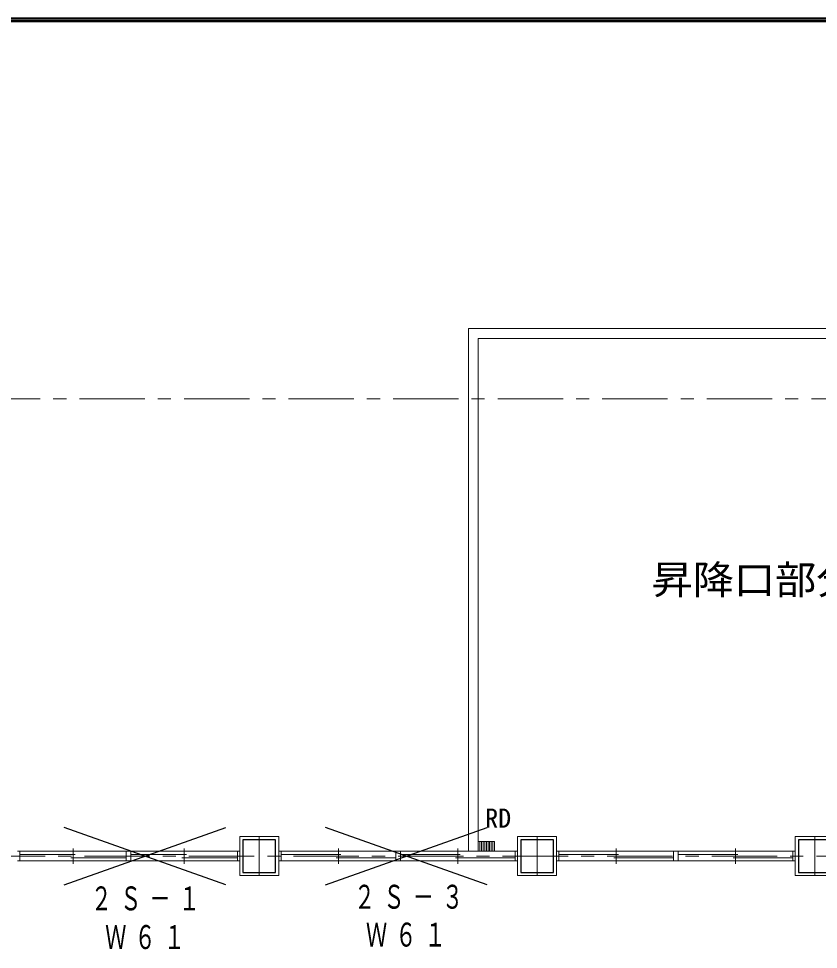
# Model space of a CAD drawing. Units: millimetres at full size, sheet at 1:200; details may follow other scales. Extents: x -55340 to 55340, y -38040 to 38040.
# Drawn here: x -26591 to -14353, y 23792 to 38040 of the extents above; entities that cross this region are included whole.
import ezdxf
from ezdxf.enums import TextEntityAlignment as Align

# ---------------------------------------------------------------- set-up
doc = ezdxf.new("R2010")
doc.units = ezdxf.units.MM
doc.header["$LTSCALE"] = 200
doc.linetypes.add('CHAIN1', pattern=[8, 5, -1, 1, -1])
for name, color, linetype, lineweight in [('0-0_補助線', 4, 'Continuous', 9), ('0-1_通り芯', 3, 'Continuous', 18), ('0-4_仕上', 7, 'Continuous', 18), ('0-5_建具(ｻｯｼ)', 3, 'Continuous', 18), ('0-B_文字', 4, 'Continuous', 9), ('2-0_補助線', 2, 'Continuous', 25), ('2-2_躯体', 2, 'Continuous', 25), ('F-0_F-0ﾚｲﾔ', 5, 'Continuous', 50)]:
    doc.layers.add(name, color=color, linetype=linetype, lineweight=lineweight)
doc.layers.add('0-D_予備', color=2, linetype='Continuous')
doc.styles.add('ＭＳ ゴシック', font='')
doc.styles.get('ＭＳ ゴシック').set_extended_font_data('MS Gothic')

msp = doc.modelspace()

# ---------------------------------------------------------------- linework, layer by layer
at = {"layer": '0-0_補助線'}
for p, q in [((-19558.1, 33145.9), (-9258.1, 33145.9)), ((-19558.1, 25295.9), (-19558.1, 33145.9))]:
    msp.add_line(p, q, dxfattribs=at)
at = {"layer": '0-0_補助線', "color": 3, "lineweight": 18}
for p, q in [((-23208.1, 24920.9), (-23208.1, 25520.9)), ((-23208.1, 25520.9), (-22608.1, 25520.9)), ((-22608.1, 25520.9), (-22608.1, 24920.9)), ((-18958.1, 24920.9), (-18958.1, 25520.9)), ((-14708.1, 24920.9), (-14708.1, 25520.9)), ((-14708.1, 25520.9), (-14108.1, 25520.9)), ((-26573.1, 25295.9), (-26608.1, 25295.9)), ((-26573.1, 25145.9), (-26573.1, 25295.9)), ((-26573.1, 25246.6), (-25723.1, 25246.6)), ((-25758.1, 25103), (-25758.1, 25338.7)), ((-24873.1, 25145.9), (-24873.1, 25295.9)), ((-24873.1, 25246.6), (-24023.1, 25246.6)), ((-24058.1, 25103), (-24058.1, 25338.7)), ((-22573.1, 25246.6), (-21660.6, 25246.6)), ((-21695.6, 25103), (-21695.6, 25338.7)), ((-20748.1, 25145.9), (-20748.1, 25295.9)), ((-20748.1, 25246.6), (-19835.6, 25246.6)), ((-19870.6, 25103), (-19870.6, 25338.7)), ((-18323.1, 25295.9), (-18358.1, 25295.9)), ((-18323.1, 25145.9), (-18323.1, 25295.9)), ((-18323.1, 25246.6), (-17410.6, 25246.6)), ((-17445.6, 25103), (-17445.6, 25338.7)), ((-16498.1, 25145.9), (-16498.1, 25295.9)), ((-16498.1, 25246.6), (-15585.6, 25246.6)), ((-15620.6, 25103), (-15620.6, 25338.7)), ((-26573.1, 25145.9), (-26608.1, 25145.9)), ((-25793.1, 25195.2), (-24943.1, 25195.2)), ((-24943.1, 25145.9), (-24873.1, 25145.9)), ((-24093.1, 25195.2), (-23243.1, 25195.2)), ((-23243.1, 25145.9), (-23208.1, 25145.9)), ((-22573.1, 25145.9), (-22608.1, 25145.9)), ((-21730.6, 25195.2), (-20818.1, 25195.2)), ((-20818.1, 25145.9), (-20748.1, 25145.9)), ((-19905.6, 25195.2), (-18993.1, 25195.2)), ((-18993.1, 25145.9), (-18958.1, 25145.9)), ((-18323.1, 25145.9), (-18358.1, 25145.9)), ((-17480.6, 25195.2), (-16568.1, 25195.2)), ((-16568.1, 25145.9), (-16498.1, 25145.9)), ((-15655.6, 25195.2), (-14743.1, 25195.2)), ((-14743.1, 25145.9), (-14708.1, 25145.9)), ((-22608.1, 24920.9), (-23208.1, 24920.9)), ((-14108.1, 24920.9), (-14708.1, 24920.9))]:
    msp.add_line(p, q, dxfattribs=at)
at = {"layer": '0-0_補助線'}
msp.add_lwpolyline([(-19708.1, 25295.9), (-19708.1, 33295.9), (-9108.1, 33295.9), (-9108.1, 25295.9)], dxfattribs=at)
at = {"layer": '0-0_補助線', "color": 3, "lineweight": 18}
for points in [[(-18958.1, 25520.9), (-18358.1, 25520.9), (-18358.1, 24920.9), (-18958.1, 24920.9)], [(-24943.1, 25145.9), (-24943.1, 25295.9), (-24873.1, 25295.9)], [(-23243.1, 25145.9), (-23243.1, 25295.9), (-23208.1, 25295.9)], [(-22573.1, 25145.9), (-22573.1, 25295.9), (-22608.1, 25295.9)], [(-20818.1, 25145.9), (-20818.1, 25295.9), (-20748.1, 25295.9)], [(-18993.1, 25145.9), (-18993.1, 25295.9), (-18958.1, 25295.9)], [(-16568.1, 25145.9), (-16568.1, 25295.9), (-16498.1, 25295.9)], [(-14743.1, 25145.9), (-14743.1, 25295.9), (-14708.1, 25295.9)]]:
    msp.add_lwpolyline(points, dxfattribs=at)
at = {"layer": '0-1_通り芯', "color": 4, "linetype": 'CHAIN1', "lineweight": 9}
for p, q in [((40940.1, 32220.9), (-47566.2, 32220.9)), ((-22908.1, 25520.9), (-22908.1, 24920.9)), ((-18658.1, 25520.9), (-18658.1, 24920.9)), ((-14408.1, 25520.9), (-14408.1, 24920.9)), ((39416, 25220.9), (-49340.7, 25220.9))]:
    msp.add_line(p, q, dxfattribs=at)
at = {"layer": '0-4_仕上'}
msp.add_lwpolyline([(-19558.1, 25445.9), (-19308.1, 25445.9), (-19308.1, 25295.9)], dxfattribs=at)
at = {"layer": '0-5_建具(ｻｯｼ)', "color": 4, "lineweight": 9}
for p, q in [((-19533.1, 25445.9), (-19533.1, 25295.9)), ((-19508.1, 25445.9), (-19508.1, 25295.9)), ((-19483.1, 25445.9), (-19483.1, 25295.9)), ((-19458.1, 25445.9), (-19458.1, 25295.9)), ((-19433.1, 25445.9), (-19433.1, 25295.9)), ((-19408.1, 25445.9), (-19408.1, 25295.9)), ((-19383.1, 25445.9), (-19383.1, 25295.9)), ((-19358.1, 25445.9), (-19358.1, 25295.9)), ((-19333.1, 25445.9), (-19333.1, 25295.9)), ((-26573.1, 25295.9), (-23243.1, 25295.9)), ((-22573.1, 25295.9), (-18993.1, 25295.9)), ((-18323.1, 25295.9), (-14743.1, 25295.9)), ((-23243.1, 25145.9), (-26573.1, 25145.9)), ((-18993.1, 25145.9), (-22573.1, 25145.9)), ((-14743.1, 25145.9), (-18323.1, 25145.9))]:
    msp.add_line(p, q, dxfattribs=at)
at = {"layer": '2-0_補助線'}
for p, q in [((-23421.3, 24781.5), (-25895, 25660.3)), ((-25895, 24781.5), (-23421.3, 25660.3)), ((-19421.3, 24781.5), (-21895, 25660.3)), ((-21895, 24781.5), (-19421.3, 25660.3))]:
    msp.add_line(p, q, dxfattribs=at)
at = {"layer": '2-2_躯体'}
for p, q in [((-18908.1, 25470.9), (-18908.1, 24970.9)), ((-18408.1, 25470.9), (-18908.1, 25470.9))]:
    msp.add_line(p, q, dxfattribs=at)
for points in [[(-23158.1, 24970.9), (-22658.1, 24970.9), (-22658.1, 25470.9), (-23158.1, 25470.9)], [(-14658.1, 24970.9), (-14158.1, 24970.9), (-14158.1, 25470.9), (-14658.1, 25470.9)]]:
    msp.add_lwpolyline(points, close=True, dxfattribs=at)
msp.add_lwpolyline([(-18908.1, 24970.9), (-18408.1, 24970.9), (-18408.1, 25470.9)], dxfattribs=at)
at = {"layer": 'F-0_F-0ﾚｲﾔ'}
for p, q in [((-55340, 38040), (55340, 38040)), ((-55300, 38000), (55300, 38000))]:
    msp.add_line(p, q, dxfattribs=at)

# ---------------------------------------------------------------- texts
at = {"layer": '0-B_文字', "color": 2, "style": 'ＭＳ ゴシック', "width": 1.05}
msp.add_text('昇降口部分屋根', height=439.9, dxfattribs=at).set_placement((-16905.4, 29099.3), align=Align.BOTTOM_LEFT)
at = {"layer": '0-D_予備', "style": 'ＭＳ ゴシック'}
msp.add_text('RD', height=293.3, dxfattribs=at).set_placement((-19452.8, 25567.1), align=Align.BOTTOM_LEFT)
at = {"layer": '2-0_補助線', "char_height": 366.6, "attachment_point": 7, "style": 'ＭＳ ゴシック'}
for s, insert in [('\\T1.38;\\W0.65;２Ｓ－１', (-25486.3, 24383.6)), ('\\T1.38;\\W0.65;２Ｓ－３', (-21458.9, 24408.2)), ('\\T1.38;\\W0.65;Ｗ６１', (-25266.3, 23792.4)), ('\\T1.38;\\W0.65;Ｗ６１', (-21275.8, 23829.4))]:
    msp.add_mtext(s, dxfattribs=dict(at, insert=insert))

doc.saveas('drawing.dxf')
